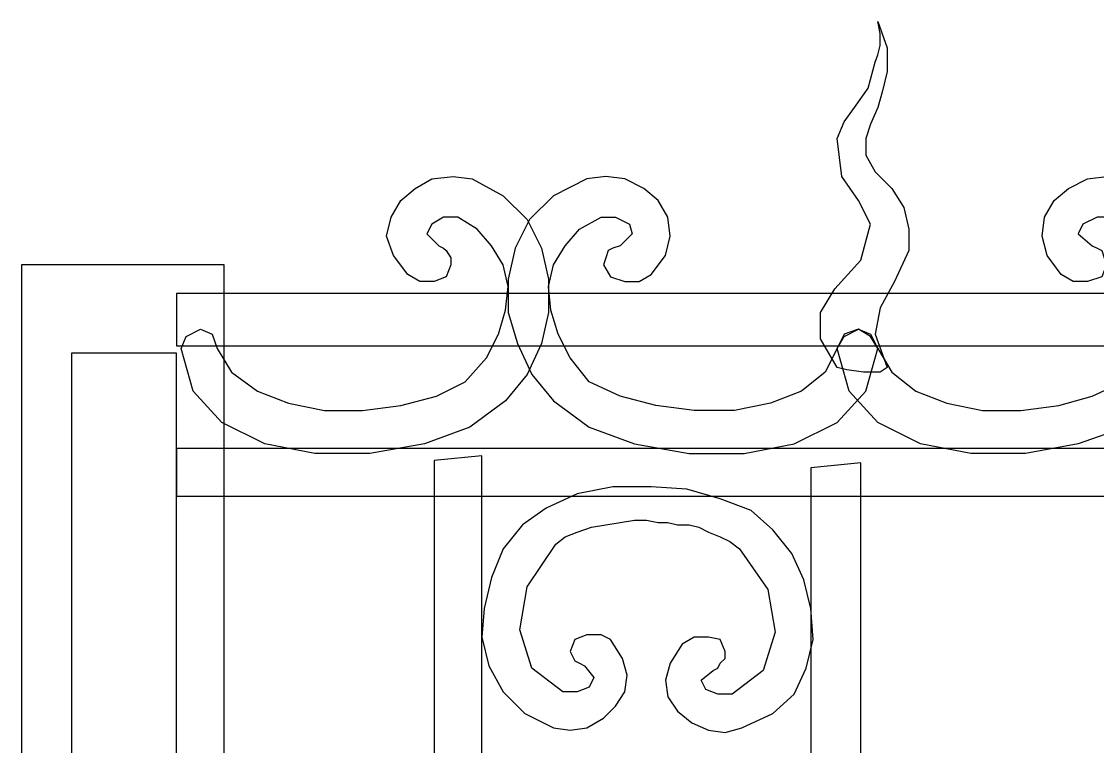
# Model space of a CAD drawing. Header units: centimetres. Extents: x -55 to 55, y -47 to 50.
# Drawn here: x -54.07 to -21.29, y 28.15 to 50.22 of the extents above; entities that cross this region are included whole.
import ezdxf

# ---------------------------------------------------------------- set-up
doc = ezdxf.new("R2010")
doc.units = ezdxf.units.CM
doc.header["$MEASUREMENT"] = 0
doc.layers.add('layer 1', color=7, linetype='Continuous')

msp = doc.modelspace()

# ---------------------------------------------------------------- linework, layer by layer
at = {"layer": 'layer 1', "color": 108}
for points, knots in [([(-27.0411, 43.25055), (-27.0411, 43.25055), (-27.0411, 43.9044), (-27.0411, 43.9044), (-27.0411, 43.9044), (-27.0411, 43.9044), (-27.1864, 44.55825), (-27.1864, 44.55825), (-27.1864, 44.55825), (-27.1864, 44.55825), (-27.54965, 45.13945), (-27.54965, 45.13945), (-27.54965, 45.13945), (-27.54965, 45.13945), (-28.0582, 45.648), (-28.0582, 45.648), (-28.0582, 45.648), (-28.0582, 45.648), (-28.3488, 46.15655), (-28.3488, 46.15655), (-28.3488, 46.15655), (-28.3488, 46.15655), (-28.3488, 46.6651), (-28.3488, 46.6651), (-28.3488, 46.6651), (-28.3488, 46.6651), (-28.2035, 47.101), (-28.2035, 47.101), (-28.2035, 47.101), (-28.2035, 47.101), (-27.98555, 47.60955), (-27.98555, 47.60955), (-27.98555, 47.60955), (-27.98555, 47.60955), (-27.84025, 48.1181), (-27.84025, 48.1181), (-27.84025, 48.1181), (-27.84025, 48.1181), (-27.69495, 48.6993), (-27.69495, 48.6993), (-27.69495, 48.6993), (-27.69495, 48.6993), (-27.69495, 49.4258), (-27.69495, 49.4258), (-27.69495, 49.4258), (-27.69495, 49.4258), (-27.98555, 50.22495), (-27.98555, 50.22495), (-27.98555, 50.22495), (-27.98555, 50.22495), (-27.9129, 49.8617), (-27.9129, 49.8617), (-27.9129, 49.8617), (-27.9129, 49.8617), (-27.9129, 49.49845), (-27.9129, 49.49845), (-27.9129, 49.49845), (-27.9129, 49.49845), (-27.98555, 49.20785), (-27.98555, 49.20785), (-27.98555, 49.20785), (-27.98555, 49.20785), (-28.0582, 48.9899), (-28.0582, 48.9899), (-28.0582, 48.9899), (-28.0582, 48.9899), (-28.27615, 48.19075), (-28.27615, 48.19075), (-28.27615, 48.19075), (-28.27615, 48.19075), (-28.6394, 47.6822), (-28.6394, 47.6822), (-28.6394, 47.6822), (-28.6394, 47.6822), (-29.00265, 47.17365), (-29.00265, 47.17365), (-29.00265, 47.17365), (-29.00265, 47.17365), (-29.2206, 46.6651), (-29.2206, 46.6651), (-29.2206, 46.6651), (-29.2206, 46.6651), (-29.0753, 45.5027), (-29.0753, 45.5027), (-29.0753, 45.5027), (-29.0753, 45.5027), (-28.56675, 44.7762), (-28.56675, 44.7762), (-28.56675, 44.7762), (-28.56675, 44.7762), (-28.2035, 44.0497), (-28.2035, 44.0497), (-28.2035, 44.0497), (-28.2035, 44.0497), (-28.4941, 42.95995), (-28.4941, 42.95995), (-28.4941, 42.95995), (-28.4941, 42.95995), (-29.29325, 42.08815), (-29.29325, 42.08815), (-29.29325, 42.08815), (-29.29325, 42.08815), (-29.72915, 41.36165), (-29.72915, 41.36165), (-29.72915, 41.36165), (-29.72915, 41.36165), (-29.72915, 40.5625), (-29.72915, 40.5625), (-29.72915, 40.5625), (-29.72915, 40.5625), (-29.2206, 39.6907), (-29.2206, 39.6907), (-29.2206, 39.6907), (-29.2206, 39.6907), (-28.93, 39.61805), (-28.93, 39.61805), (-28.93, 39.61805), (-28.93, 39.61805), (-28.42145, 39.5454), (-28.42145, 39.5454), (-28.42145, 39.5454), (-28.42145, 39.5454), (-27.9129, 39.5454), (-27.9129, 39.5454), (-27.9129, 39.5454), (-27.9129, 39.5454), (-27.69495, 39.6907), (-27.69495, 39.6907), (-27.69495, 39.6907), (-27.69495, 39.6907), (-28.0582, 40.7078), (-28.0582, 40.7078), (-28.0582, 40.7078), (-28.0582, 40.7078), (-27.9129, 41.50695), (-27.9129, 41.50695), (-27.9129, 41.50695), (-27.9129, 41.50695), (-27.477, 42.3061), (-27.477, 42.3061), (-27.477, 42.3061), (-27.477, 42.3061), (-27.0411, 43.25055), (-27.0411, 43.25055)], [0, 0, 0, 0, 0.02777778, 0.02777778, 0.02777778, 0.02777778, 0.05555556, 0.05555556, 0.05555556, 0.05555556, 0.08333333, 0.08333333, 0.08333333, 0.08333333, 0.11111111, 0.11111111, 0.11111111, 0.11111111, 0.13888889, 0.13888889, 0.13888889, 0.13888889, 0.16666667, 0.16666667, 0.16666667, 0.16666667, 0.19444444, 0.19444444, 0.19444444, 0.19444444, 0.22222222, 0.22222222, 0.22222222, 0.22222222, 0.25, 0.25, 0.25, 0.25, 0.27777778, 0.27777778, 0.27777778, 0.27777778, 0.30555556, 0.30555556, 0.30555556, 0.30555556, 0.33333333, 0.33333333, 0.33333333, 0.33333333, 0.36111111, 0.36111111, 0.36111111, 0.36111111, 0.38888889, 0.38888889, 0.38888889, 0.38888889, 0.41666667, 0.41666667, 0.41666667, 0.41666667, 0.44444444, 0.44444444, 0.44444444, 0.44444444, 0.47222222, 0.47222222, 0.47222222, 0.47222222, 0.5, 0.5, 0.5, 0.5, 0.52777778, 0.52777778, 0.52777778, 0.52777778, 0.55555556, 0.55555556, 0.55555556, 0.55555556, 0.58333333, 0.58333333, 0.58333333, 0.58333333, 0.61111111, 0.61111111, 0.61111111, 0.61111111, 0.63888889, 0.63888889, 0.63888889, 0.63888889, 0.66666667, 0.66666667, 0.66666667, 0.66666667, 0.69444444, 0.69444444, 0.69444444, 0.69444444, 0.72222222, 0.72222222, 0.72222222, 0.72222222, 0.75, 0.75, 0.75, 0.75, 0.77777778, 0.77777778, 0.77777778, 0.77777778, 0.80555556, 0.80555556, 0.80555556, 0.80555556, 0.83333333, 0.83333333, 0.83333333, 0.83333333, 0.86111111, 0.86111111, 0.86111111, 0.86111111, 0.88888889, 0.88888889, 0.88888889, 0.88888889, 0.91666667, 0.91666667, 0.91666667, 0.91666667, 0.94444444, 0.94444444, 0.94444444, 0.94444444, 0.97222222, 0.97222222, 0.97222222, 0.97222222, 1, 1, 1, 1]), ([(-41.35316, 43.39585), (-41.35316, 43.39585), (-41.71641, 43.7591), (-41.71641, 43.7591), (-41.71641, 43.7591), (-41.71641, 43.7591), (-41.57111, 44.0497), (-41.57111, 44.0497), (-41.57111, 44.0497), (-41.57111, 44.0497), (-41.20786, 44.26765), (-41.20786, 44.26765), (-41.20786, 44.26765), (-41.20786, 44.26765), (-40.77196, 44.26765), (-40.77196, 44.26765), (-40.77196, 44.26765), (-40.77196, 44.26765), (-40.19076, 43.9044), (-40.19076, 43.9044), (-40.19076, 43.9044), (-40.19076, 43.9044), (-39.75486, 43.39585), (-39.75486, 43.39585), (-39.75486, 43.39585), (-39.75486, 43.39585), (-39.39161, 42.81465), (-39.39161, 42.81465), (-39.39161, 42.81465), (-39.39161, 42.81465), (-39.24631, 42.1608), (-39.24631, 42.1608), (-39.24631, 42.1608), (-39.24631, 42.1608), (-39.31896, 41.4343), (-39.31896, 41.4343), (-39.31896, 41.4343), (-39.31896, 41.4343), (-39.53691, 40.7078), (-39.53691, 40.7078), (-39.53691, 40.7078), (-39.53691, 40.7078), (-39.90016, 39.9813), (-39.90016, 39.9813), (-39.90016, 39.9813), (-39.90016, 39.9813), (-40.55401, 39.2548), (-40.55401, 39.2548), (-40.55401, 39.2548), (-40.55401, 39.2548), (-41.42581, 38.8189), (-41.42581, 38.8189), (-41.42581, 38.8189), (-41.42581, 38.8189), (-42.51556, 38.5283), (-42.51556, 38.5283), (-42.51556, 38.5283), (-42.51556, 38.5283), (-43.67796, 38.383), (-43.67796, 38.383), (-43.67796, 38.383), (-43.67796, 38.383), (-44.84036, 38.383), (-44.84036, 38.383), (-44.84036, 38.383), (-44.84036, 38.383), (-45.93011, 38.60095), (-45.93011, 38.60095), (-45.93011, 38.60095), (-45.93011, 38.60095), (-46.87456, 38.9642), (-46.87456, 38.9642), (-46.87456, 38.9642), (-46.87456, 38.9642), (-47.67371, 39.5454), (-47.67371, 39.5454), (-47.67371, 39.5454), (-47.67371, 39.5454), (-48.10961, 40.2719), (-48.10961, 40.2719), (-48.10961, 40.2719), (-48.10961, 40.2719), (-48.25491, 40.7078), (-48.25491, 40.7078), (-48.25491, 40.7078), (-48.25491, 40.7078), (-48.61816, 40.8531), (-48.61816, 40.8531), (-48.61816, 40.8531), (-48.61816, 40.8531), (-49.05406, 40.63515), (-49.05406, 40.63515), (-49.05406, 40.63515), (-49.05406, 40.63515), (-49.19936, 40.2719), (-49.19936, 40.2719), (-49.19936, 40.2719), (-49.19936, 40.2719), (-48.83611, 38.9642), (-48.83611, 38.9642), (-48.83611, 38.9642), (-48.83611, 38.9642), (-47.96431, 38.01975), (-47.96431, 38.01975), (-47.96431, 38.01975), (-47.96431, 38.01975), (-46.65661, 37.3659), (-46.65661, 37.3659), (-46.65661, 37.3659), (-46.65661, 37.3659), (-45.13096, 37.0753), (-45.13096, 37.0753), (-45.13096, 37.0753), (-45.13096, 37.0753), (-43.46001, 37.0753), (-43.46001, 37.0753), (-43.46001, 37.0753), (-43.46001, 37.0753), (-41.78906, 37.3659), (-41.78906, 37.3659), (-41.78906, 37.3659), (-41.78906, 37.3659), (-40.40871, 37.87445), (-40.40871, 37.87445), (-40.40871, 37.87445), (-40.40871, 37.87445), (-39.31896, 38.6736), (-39.31896, 38.6736), (-39.31896, 38.6736), (-39.31896, 38.6736), (-38.66511, 39.47275), (-38.66511, 39.47275), (-38.66511, 39.47275), (-38.66511, 39.47275), (-38.22921, 40.4172), (-38.22921, 40.4172), (-38.22921, 40.4172), (-38.22921, 40.4172), (-38.01126, 41.36165), (-38.01126, 41.36165), (-38.01126, 41.36165), (-38.01126, 41.36165), (-38.01126, 42.37875), (-38.01126, 42.37875), (-38.01126, 42.37875), (-38.01126, 42.37875), (-38.22921, 43.3232), (-38.22921, 43.3232), (-38.22921, 43.3232), (-38.22921, 43.3232), (-38.66511, 44.195), (-38.66511, 44.195), (-38.66511, 44.195), (-38.66511, 44.195), (-39.39161, 44.9215), (-39.39161, 44.9215), (-39.39161, 44.9215), (-39.39161, 44.9215), (-40.33606, 45.43005), (-40.33606, 45.43005), (-40.33606, 45.43005), (-40.33606, 45.43005), (-40.91726, 45.5027), (-40.91726, 45.5027), (-40.91726, 45.5027), (-40.91726, 45.5027), (-41.57111, 45.43005), (-41.57111, 45.43005), (-41.57111, 45.43005), (-41.57111, 45.43005), (-42.07966, 45.13945), (-42.07966, 45.13945), (-42.07966, 45.13945), (-42.07966, 45.13945), (-42.51556, 44.7762), (-42.51556, 44.7762), (-42.51556, 44.7762), (-42.51556, 44.7762), (-42.80616, 44.26765), (-42.80616, 44.26765), (-42.80616, 44.26765), (-42.80616, 44.26765), (-42.95146, 43.68645), (-42.95146, 43.68645), (-42.95146, 43.68645), (-42.95146, 43.68645), (-42.73351, 43.10525), (-42.73351, 43.10525), (-42.73351, 43.10525), (-42.73351, 43.10525), (-42.29761, 42.52405), (-42.29761, 42.52405), (-42.29761, 42.52405), (-42.29761, 42.52405), (-41.93436, 42.3061), (-41.93436, 42.3061), (-41.93436, 42.3061), (-41.93436, 42.3061), (-41.49846, 42.3061), (-41.49846, 42.3061), (-41.49846, 42.3061), (-41.49846, 42.3061), (-41.13521, 42.4514), (-41.13521, 42.4514), (-41.13521, 42.4514), (-41.13521, 42.4514), (-40.98991, 42.81465), (-40.98991, 42.81465), (-40.98991, 42.81465), (-40.98991, 42.81465), (-40.98991, 43.0326), (-40.98991, 43.0326), (-40.98991, 43.0326), (-40.98991, 43.0326), (-41.13521, 43.25055), (-41.13521, 43.25055), (-41.13521, 43.25055), (-41.13521, 43.25055), (-41.20786, 43.3232), (-41.20786, 43.3232), (-41.20786, 43.3232), (-41.20786, 43.3232), (-41.35316, 43.39585), (-41.35316, 43.39585)], [0, 0, 0, 0, 0.01785714, 0.01785714, 0.01785714, 0.01785714, 0.03571429, 0.03571429, 0.03571429, 0.03571429, 0.05357143, 0.05357143, 0.05357143, 0.05357143, 0.07142857, 0.07142857, 0.07142857, 0.07142857, 0.08928571, 0.08928571, 0.08928571, 0.08928571, 0.10714286, 0.10714286, 0.10714286, 0.10714286, 0.125, 0.125, 0.125, 0.125, 0.14285714, 0.14285714, 0.14285714, 0.14285714, 0.16071429, 0.16071429, 0.16071429, 0.16071429, 0.17857143, 0.17857143, 0.17857143, 0.17857143, 0.19642857, 0.19642857, 0.19642857, 0.19642857, 0.21428571, 0.21428571, 0.21428571, 0.21428571, 0.23214286, 0.23214286, 0.23214286, 0.23214286, 0.25, 0.25, 0.25, 0.25, 0.26785714, 0.26785714, 0.26785714, 0.26785714, 0.28571429, 0.28571429, 0.28571429, 0.28571429, 0.30357143, 0.30357143, 0.30357143, 0.30357143, 0.32142857, 0.32142857, 0.32142857, 0.32142857, 0.33928571, 0.33928571, 0.33928571, 0.33928571, 0.35714286, 0.35714286, 0.35714286, 0.35714286, 0.375, 0.375, 0.375, 0.375, 0.39285714, 0.39285714, 0.39285714, 0.39285714, 0.41071429, 0.41071429, 0.41071429, 0.41071429, 0.42857143, 0.42857143, 0.42857143, 0.42857143, 0.44642857, 0.44642857, 0.44642857, 0.44642857, 0.46428571, 0.46428571, 0.46428571, 0.46428571, 0.48214286, 0.48214286, 0.48214286, 0.48214286, 0.5, 0.5, 0.5, 0.5, 0.51785714, 0.51785714, 0.51785714, 0.51785714, 0.53571429, 0.53571429, 0.53571429, 0.53571429, 0.55357143, 0.55357143, 0.55357143, 0.55357143, 0.57142857, 0.57142857, 0.57142857, 0.57142857, 0.58928571, 0.58928571, 0.58928571, 0.58928571, 0.60714286, 0.60714286, 0.60714286, 0.60714286, 0.625, 0.625, 0.625, 0.625, 0.64285714, 0.64285714, 0.64285714, 0.64285714, 0.66071429, 0.66071429, 0.66071429, 0.66071429, 0.67857143, 0.67857143, 0.67857143, 0.67857143, 0.69642857, 0.69642857, 0.69642857, 0.69642857, 0.71428571, 0.71428571, 0.71428571, 0.71428571, 0.73214286, 0.73214286, 0.73214286, 0.73214286, 0.75, 0.75, 0.75, 0.75, 0.76785714, 0.76785714, 0.76785714, 0.76785714, 0.78571429, 0.78571429, 0.78571429, 0.78571429, 0.80357143, 0.80357143, 0.80357143, 0.80357143, 0.82142857, 0.82142857, 0.82142857, 0.82142857, 0.83928571, 0.83928571, 0.83928571, 0.83928571, 0.85714286, 0.85714286, 0.85714286, 0.85714286, 0.875, 0.875, 0.875, 0.875, 0.89285714, 0.89285714, 0.89285714, 0.89285714, 0.91071429, 0.91071429, 0.91071429, 0.91071429, 0.92857143, 0.92857143, 0.92857143, 0.92857143, 0.94642857, 0.94642857, 0.94642857, 0.94642857, 0.96428571, 0.96428571, 0.96428571, 0.96428571, 0.98214286, 0.98214286, 0.98214286, 0.98214286, 1, 1, 1, 1]), ([(-35.83175, 43.39585), (-35.83175, 43.39585), (-35.4685, 43.7591), (-35.4685, 43.7591), (-35.4685, 43.7591), (-35.4685, 43.7591), (-35.54115, 44.0497), (-35.54115, 44.0497), (-35.54115, 44.0497), (-35.54115, 44.0497), (-35.97705, 44.26765), (-35.97705, 44.26765), (-35.97705, 44.26765), (-35.97705, 44.26765), (-36.41295, 44.26765), (-36.41295, 44.26765), (-36.41295, 44.26765), (-36.41295, 44.26765), (-37.0668, 43.9044), (-37.0668, 43.9044), (-37.0668, 43.9044), (-37.0668, 43.9044), (-37.5027, 43.39585), (-37.5027, 43.39585), (-37.5027, 43.39585), (-37.5027, 43.39585), (-37.86596, 42.81465), (-37.86596, 42.81465), (-37.86596, 42.81465), (-37.86596, 42.81465), (-38.01126, 42.1608), (-38.01126, 42.1608), (-38.01126, 42.1608), (-38.01126, 42.1608), (-37.93861, 41.4343), (-37.93861, 41.4343), (-37.93861, 41.4343), (-37.93861, 41.4343), (-37.72066, 40.7078), (-37.72066, 40.7078), (-37.72066, 40.7078), (-37.72066, 40.7078), (-37.3574, 39.9813), (-37.3574, 39.9813), (-37.3574, 39.9813), (-37.3574, 39.9813), (-36.7762, 39.2548), (-36.7762, 39.2548), (-36.7762, 39.2548), (-36.7762, 39.2548), (-35.83175, 38.8189), (-35.83175, 38.8189), (-35.83175, 38.8189), (-35.83175, 38.8189), (-34.742, 38.5283), (-34.742, 38.5283), (-34.742, 38.5283), (-34.742, 38.5283), (-33.5796, 38.383), (-33.5796, 38.383), (-33.5796, 38.383), (-33.5796, 38.383), (-32.34455, 38.383), (-32.34455, 38.383), (-32.34455, 38.383), (-32.34455, 38.383), (-31.2548, 38.60095), (-31.2548, 38.60095), (-31.2548, 38.60095), (-31.2548, 38.60095), (-30.31035, 38.9642), (-30.31035, 38.9642), (-30.31035, 38.9642), (-30.31035, 38.9642), (-29.58385, 39.5454), (-29.58385, 39.5454), (-29.58385, 39.5454), (-29.58385, 39.5454), (-29.2206, 40.2719), (-29.2206, 40.2719), (-29.2206, 40.2719), (-29.2206, 40.2719), (-29.00265, 40.7078), (-29.00265, 40.7078), (-29.00265, 40.7078), (-29.00265, 40.7078), (-28.56675, 40.8531), (-28.56675, 40.8531), (-28.56675, 40.8531), (-28.56675, 40.8531), (-28.2035, 40.63515), (-28.2035, 40.63515), (-28.2035, 40.63515), (-28.2035, 40.63515), (-27.98555, 40.2719), (-27.98555, 40.2719), (-27.98555, 40.2719), (-27.98555, 40.2719), (-28.3488, 38.9642), (-28.3488, 38.9642), (-28.3488, 38.9642), (-28.3488, 38.9642), (-29.2206, 38.01975), (-29.2206, 38.01975), (-29.2206, 38.01975), (-29.2206, 38.01975), (-30.5283, 37.3659), (-30.5283, 37.3659), (-30.5283, 37.3659), (-30.5283, 37.3659), (-32.05395, 37.0753), (-32.05395, 37.0753), (-32.05395, 37.0753), (-32.05395, 37.0753), (-33.7249, 37.0753), (-33.7249, 37.0753), (-33.7249, 37.0753), (-33.7249, 37.0753), (-35.39585, 37.3659), (-35.39585, 37.3659), (-35.39585, 37.3659), (-35.39585, 37.3659), (-36.7762, 37.87445), (-36.7762, 37.87445), (-36.7762, 37.87445), (-36.7762, 37.87445), (-37.86596, 38.6736), (-37.86596, 38.6736), (-37.86596, 38.6736), (-37.86596, 38.6736), (-38.51981, 39.47275), (-38.51981, 39.47275), (-38.51981, 39.47275), (-38.51981, 39.47275), (-38.95571, 40.4172), (-38.95571, 40.4172), (-38.95571, 40.4172), (-38.95571, 40.4172), (-39.24631, 41.36165), (-39.24631, 41.36165), (-39.24631, 41.36165), (-39.24631, 41.36165), (-39.24631, 42.37875), (-39.24631, 42.37875), (-39.24631, 42.37875), (-39.24631, 42.37875), (-39.02836, 43.3232), (-39.02836, 43.3232), (-39.02836, 43.3232), (-39.02836, 43.3232), (-38.59246, 44.195), (-38.59246, 44.195), (-38.59246, 44.195), (-38.59246, 44.195), (-37.86596, 44.9215), (-37.86596, 44.9215), (-37.86596, 44.9215), (-37.86596, 44.9215), (-36.84885, 45.43005), (-36.84885, 45.43005), (-36.84885, 45.43005), (-36.84885, 45.43005), (-36.26765, 45.5027), (-36.26765, 45.5027), (-36.26765, 45.5027), (-36.26765, 45.5027), (-35.68645, 45.43005), (-35.68645, 45.43005), (-35.68645, 45.43005), (-35.68645, 45.43005), (-35.10525, 45.13945), (-35.10525, 45.13945), (-35.10525, 45.13945), (-35.10525, 45.13945), (-34.66935, 44.7762), (-34.66935, 44.7762), (-34.66935, 44.7762), (-34.66935, 44.7762), (-34.37875, 44.26765), (-34.37875, 44.26765), (-34.37875, 44.26765), (-34.37875, 44.26765), (-34.3061, 43.68645), (-34.3061, 43.68645), (-34.3061, 43.68645), (-34.3061, 43.68645), (-34.4514, 43.10525), (-34.4514, 43.10525), (-34.4514, 43.10525), (-34.4514, 43.10525), (-34.8873, 42.52405), (-34.8873, 42.52405), (-34.8873, 42.52405), (-34.8873, 42.52405), (-35.25055, 42.3061), (-35.25055, 42.3061), (-35.25055, 42.3061), (-35.25055, 42.3061), (-35.68645, 42.3061), (-35.68645, 42.3061), (-35.68645, 42.3061), (-35.68645, 42.3061), (-36.12235, 42.4514), (-36.12235, 42.4514), (-36.12235, 42.4514), (-36.12235, 42.4514), (-36.3403, 42.81465), (-36.3403, 42.81465), (-36.3403, 42.81465), (-36.3403, 42.81465), (-36.26765, 43.0326), (-36.26765, 43.0326), (-36.26765, 43.0326), (-36.26765, 43.0326), (-36.195, 43.25055), (-36.195, 43.25055), (-36.195, 43.25055), (-36.195, 43.25055), (-36.0497, 43.3232), (-36.0497, 43.3232), (-36.0497, 43.3232), (-36.0497, 43.3232), (-35.83175, 43.39585), (-35.83175, 43.39585)], [0, 0, 0, 0, 0.01785714, 0.01785714, 0.01785714, 0.01785714, 0.03571429, 0.03571429, 0.03571429, 0.03571429, 0.05357143, 0.05357143, 0.05357143, 0.05357143, 0.07142857, 0.07142857, 0.07142857, 0.07142857, 0.08928571, 0.08928571, 0.08928571, 0.08928571, 0.10714286, 0.10714286, 0.10714286, 0.10714286, 0.125, 0.125, 0.125, 0.125, 0.14285714, 0.14285714, 0.14285714, 0.14285714, 0.16071429, 0.16071429, 0.16071429, 0.16071429, 0.17857143, 0.17857143, 0.17857143, 0.17857143, 0.19642857, 0.19642857, 0.19642857, 0.19642857, 0.21428571, 0.21428571, 0.21428571, 0.21428571, 0.23214286, 0.23214286, 0.23214286, 0.23214286, 0.25, 0.25, 0.25, 0.25, 0.26785714, 0.26785714, 0.26785714, 0.26785714, 0.28571429, 0.28571429, 0.28571429, 0.28571429, 0.30357143, 0.30357143, 0.30357143, 0.30357143, 0.32142857, 0.32142857, 0.32142857, 0.32142857, 0.33928571, 0.33928571, 0.33928571, 0.33928571, 0.35714286, 0.35714286, 0.35714286, 0.35714286, 0.375, 0.375, 0.375, 0.375, 0.39285714, 0.39285714, 0.39285714, 0.39285714, 0.41071429, 0.41071429, 0.41071429, 0.41071429, 0.42857143, 0.42857143, 0.42857143, 0.42857143, 0.44642857, 0.44642857, 0.44642857, 0.44642857, 0.46428571, 0.46428571, 0.46428571, 0.46428571, 0.48214286, 0.48214286, 0.48214286, 0.48214286, 0.5, 0.5, 0.5, 0.5, 0.51785714, 0.51785714, 0.51785714, 0.51785714, 0.53571429, 0.53571429, 0.53571429, 0.53571429, 0.55357143, 0.55357143, 0.55357143, 0.55357143, 0.57142857, 0.57142857, 0.57142857, 0.57142857, 0.58928571, 0.58928571, 0.58928571, 0.58928571, 0.60714286, 0.60714286, 0.60714286, 0.60714286, 0.625, 0.625, 0.625, 0.625, 0.64285714, 0.64285714, 0.64285714, 0.64285714, 0.66071429, 0.66071429, 0.66071429, 0.66071429, 0.67857143, 0.67857143, 0.67857143, 0.67857143, 0.69642857, 0.69642857, 0.69642857, 0.69642857, 0.71428571, 0.71428571, 0.71428571, 0.71428571, 0.73214286, 0.73214286, 0.73214286, 0.73214286, 0.75, 0.75, 0.75, 0.75, 0.76785714, 0.76785714, 0.76785714, 0.76785714, 0.78571429, 0.78571429, 0.78571429, 0.78571429, 0.80357143, 0.80357143, 0.80357143, 0.80357143, 0.82142857, 0.82142857, 0.82142857, 0.82142857, 0.83928571, 0.83928571, 0.83928571, 0.83928571, 0.85714286, 0.85714286, 0.85714286, 0.85714286, 0.875, 0.875, 0.875, 0.875, 0.89285714, 0.89285714, 0.89285714, 0.89285714, 0.91071429, 0.91071429, 0.91071429, 0.91071429, 0.92857143, 0.92857143, 0.92857143, 0.92857143, 0.94642857, 0.94642857, 0.94642857, 0.94642857, 0.96428571, 0.96428571, 0.96428571, 0.96428571, 0.98214286, 0.98214286, 0.98214286, 0.98214286, 1, 1, 1, 1]), ([(-21.44705, 43.39585), (-21.44705, 43.39585), (-21.88295, 43.7591), (-21.88295, 43.7591), (-21.88295, 43.7591), (-21.88295, 43.7591), (-21.73765, 44.0497), (-21.73765, 44.0497), (-21.73765, 44.0497), (-21.73765, 44.0497), (-21.30175, 44.26765), (-21.30175, 44.26765), (-21.30175, 44.26765), (-21.30175, 44.26765), (-20.7932, 44.26765), (-20.7932, 44.26765), (-20.7932, 44.26765), (-20.7932, 44.26765), (-19.7761, 43.39585), (-19.7761, 43.39585), (-19.7761, 43.39585), (-19.7761, 43.39585), (-19.3402, 42.1608), (-19.3402, 42.1608), (-19.3402, 42.1608), (-19.3402, 42.1608), (-19.55815, 40.7078), (-19.55815, 40.7078), (-19.55815, 40.7078), (-19.55815, 40.7078), (-20.5026, 39.2548), (-20.5026, 39.2548), (-20.5026, 39.2548), (-20.5026, 39.2548), (-21.44705, 38.8189), (-21.44705, 38.8189), (-21.44705, 38.8189), (-21.44705, 38.8189), (-22.46415, 38.5283), (-22.46415, 38.5283), (-22.46415, 38.5283), (-22.46415, 38.5283), (-23.62655, 38.383), (-23.62655, 38.383), (-23.62655, 38.383), (-23.62655, 38.383), (-24.78895, 38.383), (-24.78895, 38.383), (-24.78895, 38.383), (-24.78895, 38.383), (-25.8787, 38.60095), (-25.8787, 38.60095), (-25.8787, 38.60095), (-25.8787, 38.60095), (-26.82315, 38.9642), (-26.82315, 38.9642), (-26.82315, 38.9642), (-26.82315, 38.9642), (-27.54965, 39.5454), (-27.54965, 39.5454), (-27.54965, 39.5454), (-27.54965, 39.5454), (-27.98555, 40.2719), (-27.98555, 40.2719), (-27.98555, 40.2719), (-27.98555, 40.2719), (-28.2035, 40.7078), (-28.2035, 40.7078), (-28.2035, 40.7078), (-28.2035, 40.7078), (-28.56675, 40.8531), (-28.56675, 40.8531), (-28.56675, 40.8531), (-28.56675, 40.8531), (-29.00265, 40.63515), (-29.00265, 40.63515), (-29.00265, 40.63515), (-29.00265, 40.63515), (-29.2206, 40.2719), (-29.2206, 40.2719), (-29.2206, 40.2719), (-29.2206, 40.2719), (-28.85735, 38.9642), (-28.85735, 38.9642), (-28.85735, 38.9642), (-28.85735, 38.9642), (-27.98555, 38.01975), (-27.98555, 38.01975), (-27.98555, 38.01975), (-27.98555, 38.01975), (-26.67785, 37.3659), (-26.67785, 37.3659), (-26.67785, 37.3659), (-26.67785, 37.3659), (-25.1522, 37.0753), (-25.1522, 37.0753), (-25.1522, 37.0753), (-25.1522, 37.0753), (-23.48125, 37.0753), (-23.48125, 37.0753), (-23.48125, 37.0753), (-23.48125, 37.0753), (-21.88295, 37.3659), (-21.88295, 37.3659), (-21.88295, 37.3659), (-21.88295, 37.3659), (-20.42995, 37.87445), (-20.42995, 37.87445), (-20.42995, 37.87445), (-20.42995, 37.87445), (-19.3402, 38.6736), (-19.3402, 38.6736), (-19.3402, 38.6736), (-19.3402, 38.6736), (-18.759, 39.47275), (-18.759, 39.47275), (-18.759, 39.47275), (-18.759, 39.47275), (-18.3231, 40.4172), (-18.3231, 40.4172), (-18.3231, 40.4172), (-18.3231, 40.4172), (-18.0325, 41.36165), (-18.0325, 41.36165), (-18.0325, 41.36165), (-18.0325, 41.36165), (-18.0325, 42.37875), (-18.0325, 42.37875), (-18.0325, 42.37875), (-18.0325, 42.37875), (-18.25045, 43.3232), (-18.25045, 43.3232), (-18.25045, 43.3232), (-18.25045, 43.3232), (-18.68635, 44.195), (-18.68635, 44.195), (-18.68635, 44.195), (-18.68635, 44.195), (-19.41285, 44.9215), (-19.41285, 44.9215), (-19.41285, 44.9215), (-19.41285, 44.9215), (-20.42995, 45.43005), (-20.42995, 45.43005), (-20.42995, 45.43005), (-20.42995, 45.43005), (-21.01115, 45.5027), (-21.01115, 45.5027), (-21.01115, 45.5027), (-21.01115, 45.5027), (-21.59235, 45.43005), (-21.59235, 45.43005), (-21.59235, 45.43005), (-21.59235, 45.43005), (-22.17355, 45.13945), (-22.17355, 45.13945), (-22.17355, 45.13945), (-22.17355, 45.13945), (-22.60945, 44.7762), (-22.60945, 44.7762), (-22.60945, 44.7762), (-22.60945, 44.7762), (-22.90005, 44.26765), (-22.90005, 44.26765), (-22.90005, 44.26765), (-22.90005, 44.26765), (-22.9727, 43.68645), (-22.9727, 43.68645), (-22.9727, 43.68645), (-22.9727, 43.68645), (-22.8274, 43.10525), (-22.8274, 43.10525), (-22.8274, 43.10525), (-22.8274, 43.10525), (-22.3915, 42.52405), (-22.3915, 42.52405), (-22.3915, 42.52405), (-22.3915, 42.52405), (-22.02825, 42.3061), (-22.02825, 42.3061), (-22.02825, 42.3061), (-22.02825, 42.3061), (-21.59235, 42.3061), (-21.59235, 42.3061), (-21.59235, 42.3061), (-21.59235, 42.3061), (-21.15645, 42.4514), (-21.15645, 42.4514), (-21.15645, 42.4514), (-21.15645, 42.4514), (-21.01115, 42.81465), (-21.01115, 42.81465), (-21.01115, 42.81465), (-21.01115, 42.81465), (-21.0838, 43.0326), (-21.0838, 43.0326), (-21.0838, 43.0326), (-21.0838, 43.0326), (-21.15645, 43.25055), (-21.15645, 43.25055), (-21.15645, 43.25055), (-21.15645, 43.25055), (-21.30175, 43.3232), (-21.30175, 43.3232), (-21.30175, 43.3232), (-21.30175, 43.3232), (-21.44705, 43.39585), (-21.44705, 43.39585)], [0, 0, 0, 0, 0.01923077, 0.01923077, 0.01923077, 0.01923077, 0.03846154, 0.03846154, 0.03846154, 0.03846154, 0.05769231, 0.05769231, 0.05769231, 0.05769231, 0.07692308, 0.07692308, 0.07692308, 0.07692308, 0.09615385, 0.09615385, 0.09615385, 0.09615385, 0.11538462, 0.11538462, 0.11538462, 0.11538462, 0.13461538, 0.13461538, 0.13461538, 0.13461538, 0.15384615, 0.15384615, 0.15384615, 0.15384615, 0.17307692, 0.17307692, 0.17307692, 0.17307692, 0.19230769, 0.19230769, 0.19230769, 0.19230769, 0.21153846, 0.21153846, 0.21153846, 0.21153846, 0.23076923, 0.23076923, 0.23076923, 0.23076923, 0.25, 0.25, 0.25, 0.25, 0.26923077, 0.26923077, 0.26923077, 0.26923077, 0.28846154, 0.28846154, 0.28846154, 0.28846154, 0.30769231, 0.30769231, 0.30769231, 0.30769231, 0.32692308, 0.32692308, 0.32692308, 0.32692308, 0.34615385, 0.34615385, 0.34615385, 0.34615385, 0.36538462, 0.36538462, 0.36538462, 0.36538462, 0.38461538, 0.38461538, 0.38461538, 0.38461538, 0.40384615, 0.40384615, 0.40384615, 0.40384615, 0.42307692, 0.42307692, 0.42307692, 0.42307692, 0.44230769, 0.44230769, 0.44230769, 0.44230769, 0.46153846, 0.46153846, 0.46153846, 0.46153846, 0.48076923, 0.48076923, 0.48076923, 0.48076923, 0.5, 0.5, 0.5, 0.5, 0.51923077, 0.51923077, 0.51923077, 0.51923077, 0.53846154, 0.53846154, 0.53846154, 0.53846154, 0.55769231, 0.55769231, 0.55769231, 0.55769231, 0.57692308, 0.57692308, 0.57692308, 0.57692308, 0.59615385, 0.59615385, 0.59615385, 0.59615385, 0.61538462, 0.61538462, 0.61538462, 0.61538462, 0.63461538, 0.63461538, 0.63461538, 0.63461538, 0.65384615, 0.65384615, 0.65384615, 0.65384615, 0.67307692, 0.67307692, 0.67307692, 0.67307692, 0.69230769, 0.69230769, 0.69230769, 0.69230769, 0.71153846, 0.71153846, 0.71153846, 0.71153846, 0.73076923, 0.73076923, 0.73076923, 0.73076923, 0.75, 0.75, 0.75, 0.75, 0.76923077, 0.76923077, 0.76923077, 0.76923077, 0.78846154, 0.78846154, 0.78846154, 0.78846154, 0.80769231, 0.80769231, 0.80769231, 0.80769231, 0.82692308, 0.82692308, 0.82692308, 0.82692308, 0.84615385, 0.84615385, 0.84615385, 0.84615385, 0.86538462, 0.86538462, 0.86538462, 0.86538462, 0.88461538, 0.88461538, 0.88461538, 0.88461538, 0.90384615, 0.90384615, 0.90384615, 0.90384615, 0.92307692, 0.92307692, 0.92307692, 0.92307692, 0.94230769, 0.94230769, 0.94230769, 0.94230769, 0.96153846, 0.96153846, 0.96153846, 0.96153846, 0.98076923, 0.98076923, 0.98076923, 0.98076923, 1, 1, 1, 1]), ([(-54.06691, 42.81465), (-54.06691, 42.81465), (-47.89166, 42.81465), (-47.89166, 42.81465), (-47.89166, 42.81465), (-47.89166, 42.81465), (-47.89166, -42.69443), (-47.89166, -42.69443), (-47.89166, -42.69443), (-47.89166, -42.69443), (-54.06691, -42.69443), (-54.06691, -42.69443), (-54.06691, -42.69443), (-54.06691, -42.69443), (-54.06691, 42.81465), (-54.06691, 42.81465)], [0, 0, 0, 0, 0.25, 0.25, 0.25, 0.25, 0.5, 0.5, 0.5, 0.5, 0.75, 0.75, 0.75, 0.75, 1, 1, 1, 1]), ([(-49.34466, 41.94285), (-49.34466, 41.94285), (48.51492, 41.94285), (48.51492, 41.94285), (48.51492, 41.94285), (48.51492, 41.94285), (48.51492, 40.34455), (48.51492, 40.34455), (48.51492, 40.34455), (48.51492, 40.34455), (-49.34466, 40.34455), (-49.34466, 40.34455), (-49.34466, 40.34455), (-49.34466, 40.34455), (-49.34466, 41.94285), (-49.34466, 41.94285)], [0, 0, 0, 0, 0.25, 0.25, 0.25, 0.25, 0.5, 0.5, 0.5, 0.5, 0.75, 0.75, 0.75, 0.75, 1, 1, 1, 1]), ([(-49.34466, 37.2206), (-49.34466, 37.2206), (48.51492, 37.2206), (48.51492, 37.2206), (48.51492, 37.2206), (48.51492, 37.2206), (48.51492, 35.7676), (48.51492, 35.7676), (48.51492, 35.7676), (48.51492, 35.7676), (-49.34466, 35.7676), (-49.34466, 35.7676), (-49.34466, 35.7676), (-49.34466, 35.7676), (-49.34466, 37.2206), (-49.34466, 37.2206)], [0, 0, 0, 0, 0.25, 0.25, 0.25, 0.25, 0.5, 0.5, 0.5, 0.5, 0.75, 0.75, 0.75, 0.75, 1, 1, 1, 1]), ([(-41.49846, -43.49358), (-41.49846, -43.49358), (-41.49846, 36.85735), (-41.49846, 36.85735), (-41.49846, 36.85735), (-41.49846, 36.85735), (-40.04546, 37.00265), (-40.04546, 37.00265), (-40.04546, 37.00265), (-40.04546, 37.00265), (-40.04546, -43.34828), (-40.04546, -43.34828), (-40.04546, -43.34828), (-40.04546, -43.34828), (-41.49846, -43.49358), (-41.49846, -43.49358)], [0, 0, 0, 0, 0.25, 0.25, 0.25, 0.25, 0.5, 0.5, 0.5, 0.5, 0.75, 0.75, 0.75, 0.75, 1, 1, 1, 1]), ([(-30.01975, -43.49358), (-30.01975, -43.49358), (-30.01975, 36.6394), (-30.01975, 36.6394), (-30.01975, 36.6394), (-30.01975, 36.6394), (-28.4941, 36.7847), (-28.4941, 36.7847), (-28.4941, 36.7847), (-28.4941, 36.7847), (-28.4941, -43.34828), (-28.4941, -43.34828), (-28.4941, -43.34828), (-28.4941, -43.34828), (-30.01975, -43.49358), (-30.01975, -43.49358)], [0, 0, 0, 0, 0.25, 0.25, 0.25, 0.25, 0.5, 0.5, 0.5, 0.5, 0.75, 0.75, 0.75, 0.75, 1, 1, 1, 1]), ([(-31.18215, 34.7505), (-31.18215, 34.7505), (-30.60095, 34.024), (-30.60095, 34.024), (-30.60095, 34.024), (-30.60095, 34.024), (-30.2377, 33.22485), (-30.2377, 33.22485), (-30.2377, 33.22485), (-30.2377, 33.22485), (-30.01975, 32.35305), (-30.01975, 32.35305), (-30.01975, 32.35305), (-30.01975, 32.35305), (-29.9471, 31.4086), (-29.9471, 31.4086), (-29.9471, 31.4086), (-29.9471, 31.4086), (-30.16505, 30.5368), (-30.16505, 30.5368), (-30.16505, 30.5368), (-30.16505, 30.5368), (-30.5283, 29.73765), (-30.5283, 29.73765), (-30.5283, 29.73765), (-30.5283, 29.73765), (-31.18215, 29.15645), (-31.18215, 29.15645), (-31.18215, 29.15645), (-31.18215, 29.15645), (-32.1266, 28.72055), (-32.1266, 28.72055), (-32.1266, 28.72055), (-32.1266, 28.72055), (-32.63515, 28.57525), (-32.63515, 28.57525), (-32.63515, 28.57525), (-32.63515, 28.57525), (-33.1437, 28.6479), (-33.1437, 28.6479), (-33.1437, 28.6479), (-33.1437, 28.6479), (-33.65225, 28.86585), (-33.65225, 28.86585), (-33.65225, 28.86585), (-33.65225, 28.86585), (-34.08815, 29.2291), (-34.08815, 29.2291), (-34.08815, 29.2291), (-34.08815, 29.2291), (-34.37875, 29.665), (-34.37875, 29.665), (-34.37875, 29.665), (-34.37875, 29.665), (-34.4514, 30.17355), (-34.4514, 30.17355), (-34.4514, 30.17355), (-34.4514, 30.17355), (-34.3061, 30.6821), (-34.3061, 30.6821), (-34.3061, 30.6821), (-34.3061, 30.6821), (-33.94285, 31.2633), (-33.94285, 31.2633), (-33.94285, 31.2633), (-33.94285, 31.2633), (-33.5796, 31.48125), (-33.5796, 31.48125), (-33.5796, 31.48125), (-33.5796, 31.48125), (-33.1437, 31.48125), (-33.1437, 31.48125), (-33.1437, 31.48125), (-33.1437, 31.48125), (-32.78045, 31.4086), (-32.78045, 31.4086), (-32.78045, 31.4086), (-32.78045, 31.4086), (-32.63515, 31.04535), (-32.63515, 31.04535), (-32.63515, 31.04535), (-32.63515, 31.04535), (-32.63515, 30.8274), (-32.63515, 30.8274), (-32.63515, 30.8274), (-32.63515, 30.8274), (-32.78045, 30.6821), (-32.78045, 30.6821), (-32.78045, 30.6821), (-32.78045, 30.6821), (-32.8531, 30.5368), (-32.8531, 30.5368), (-32.8531, 30.5368), (-32.8531, 30.5368), (-32.9984, 30.46415), (-32.9984, 30.46415), (-32.9984, 30.46415), (-32.9984, 30.46415), (-33.36165, 30.17355), (-33.36165, 30.17355), (-33.36165, 30.17355), (-33.36165, 30.17355), (-33.21635, 29.88295), (-33.21635, 29.88295), (-33.21635, 29.88295), (-33.21635, 29.88295), (-32.8531, 29.73765), (-32.8531, 29.73765), (-32.8531, 29.73765), (-32.8531, 29.73765), (-32.4172, 29.73765), (-32.4172, 29.73765), (-32.4172, 29.73765), (-32.4172, 29.73765), (-31.47275, 30.46415), (-31.47275, 30.46415), (-31.47275, 30.46415), (-31.47275, 30.46415), (-31.1095, 31.62655), (-31.1095, 31.62655), (-31.1095, 31.62655), (-31.1095, 31.62655), (-31.32745, 32.93425), (-31.32745, 32.93425), (-31.32745, 32.93425), (-31.32745, 32.93425), (-32.19925, 34.1693), (-32.19925, 34.1693), (-32.19925, 34.1693), (-32.19925, 34.1693), (-32.48985, 34.38725), (-32.48985, 34.38725), (-32.48985, 34.38725), (-32.48985, 34.38725), (-32.78045, 34.53255), (-32.78045, 34.53255), (-32.78045, 34.53255), (-32.78045, 34.53255), (-33.1437, 34.67785), (-33.1437, 34.67785), (-33.1437, 34.67785), (-33.1437, 34.67785), (-33.4343, 34.82315), (-33.4343, 34.82315), (-33.4343, 34.82315), (-33.4343, 34.82315), (-33.7249, 34.8958), (-33.7249, 34.8958), (-33.7249, 34.8958), (-33.7249, 34.8958), (-34.08815, 34.8958), (-34.08815, 34.8958), (-34.08815, 34.8958), (-34.08815, 34.8958), (-34.37875, 34.96845), (-34.37875, 34.96845), (-34.37875, 34.96845), (-34.37875, 34.96845), (-34.66935, 34.96845), (-34.66935, 34.96845), (-34.66935, 34.96845), (-34.66935, 34.96845), (-34.66935, 34.96845), (-34.66935, 34.96845), (-34.66935, 34.96845), (-34.66935, 34.96845), (-34.66935, 34.96845), (-34.66935, 34.96845), (-34.66935, 34.96845), (-34.66935, 34.96845), (-34.66935, 34.96845), (-34.66935, 34.96845), (-34.66935, 34.96845), (-34.66935, 34.96845), (-34.66935, 34.96845), (-34.66935, 34.96845), (-34.66935, 34.96845), (-34.66935, 34.96845), (-35.0326, 35.0411), (-35.0326, 35.0411), (-35.0326, 35.0411), (-35.0326, 35.0411), (-35.39585, 35.0411), (-35.39585, 35.0411), (-35.39585, 35.0411), (-35.39585, 35.0411), (-35.83175, 34.96845), (-35.83175, 34.96845), (-35.83175, 34.96845), (-35.83175, 34.96845), (-36.26765, 34.8958), (-36.26765, 34.8958), (-36.26765, 34.8958), (-36.26765, 34.8958), (-36.70355, 34.82315), (-36.70355, 34.82315), (-36.70355, 34.82315), (-36.70355, 34.82315), (-37.13945, 34.67785), (-37.13945, 34.67785), (-37.13945, 34.67785), (-37.13945, 34.67785), (-37.5027, 34.53255), (-37.5027, 34.53255), (-37.5027, 34.53255), (-37.5027, 34.53255), (-37.79331, 34.3146), (-37.79331, 34.3146), (-37.79331, 34.3146), (-37.79331, 34.3146), (-38.66511, 33.0069), (-38.66511, 33.0069), (-38.66511, 33.0069), (-38.66511, 33.0069), (-38.88306, 31.6992), (-38.88306, 31.6992), (-38.88306, 31.6992), (-38.88306, 31.6992), (-38.51981, 30.5368), (-38.51981, 30.5368), (-38.51981, 30.5368), (-38.51981, 30.5368), (-37.57535, 29.8103), (-37.57535, 29.8103), (-37.57535, 29.8103), (-37.57535, 29.8103), (-37.13945, 29.8103), (-37.13945, 29.8103), (-37.13945, 29.8103), (-37.13945, 29.8103), (-36.7762, 29.9556), (-36.7762, 29.9556), (-36.7762, 29.9556), (-36.7762, 29.9556), (-36.6309, 30.2462), (-36.6309, 30.2462), (-36.6309, 30.2462), (-36.6309, 30.2462), (-36.9215, 30.60945), (-36.9215, 30.60945), (-36.9215, 30.60945), (-36.9215, 30.60945), (-37.0668, 30.6821), (-37.0668, 30.6821), (-37.0668, 30.6821), (-37.0668, 30.6821), (-37.2121, 30.75475), (-37.2121, 30.75475), (-37.2121, 30.75475), (-37.2121, 30.75475), (-37.28475, 30.90005), (-37.28475, 30.90005), (-37.28475, 30.90005), (-37.28475, 30.90005), (-37.3574, 31.04535), (-37.3574, 31.04535), (-37.3574, 31.04535), (-37.3574, 31.04535), (-37.2121, 31.4086), (-37.2121, 31.4086), (-37.2121, 31.4086), (-37.2121, 31.4086), (-36.84885, 31.5539), (-36.84885, 31.5539), (-36.84885, 31.5539), (-36.84885, 31.5539), (-36.41295, 31.5539), (-36.41295, 31.5539), (-36.41295, 31.5539), (-36.41295, 31.5539), (-36.12235, 31.4086), (-36.12235, 31.4086), (-36.12235, 31.4086), (-36.12235, 31.4086), (-35.7591, 30.8274), (-35.7591, 30.8274), (-35.7591, 30.8274), (-35.7591, 30.8274), (-35.6138, 30.31885), (-35.6138, 30.31885), (-35.6138, 30.31885), (-35.6138, 30.31885), (-35.68645, 29.8103), (-35.68645, 29.8103), (-35.68645, 29.8103), (-35.68645, 29.8103), (-35.97705, 29.3744), (-35.97705, 29.3744), (-35.97705, 29.3744), (-35.97705, 29.3744), (-36.3403, 29.01115), (-36.3403, 29.01115), (-36.3403, 29.01115), (-36.3403, 29.01115), (-36.84885, 28.72055), (-36.84885, 28.72055), (-36.84885, 28.72055), (-36.84885, 28.72055), (-37.3574, 28.6479), (-37.3574, 28.6479), (-37.3574, 28.6479), (-37.3574, 28.6479), (-37.86596, 28.72055), (-37.86596, 28.72055), (-37.86596, 28.72055), (-37.86596, 28.72055), (-38.73776, 29.15645), (-38.73776, 29.15645), (-38.73776, 29.15645), (-38.73776, 29.15645), (-39.39161, 29.8103), (-39.39161, 29.8103), (-39.39161, 29.8103), (-39.39161, 29.8103), (-39.82751, 30.60945), (-39.82751, 30.60945), (-39.82751, 30.60945), (-39.82751, 30.60945), (-40.04546, 31.48125), (-40.04546, 31.48125), (-40.04546, 31.48125), (-40.04546, 31.48125), (-39.97281, 32.35305), (-39.97281, 32.35305), (-39.97281, 32.35305), (-39.97281, 32.35305), (-39.75486, 33.2975), (-39.75486, 33.2975), (-39.75486, 33.2975), (-39.75486, 33.2975), (-39.39161, 34.1693), (-39.39161, 34.1693), (-39.39161, 34.1693), (-39.39161, 34.1693), (-38.81041, 34.8958), (-38.81041, 34.8958), (-38.81041, 34.8958), (-38.81041, 34.8958), (-38.08391, 35.40435), (-38.08391, 35.40435), (-38.08391, 35.40435), (-38.08391, 35.40435), (-37.13945, 35.84025), (-37.13945, 35.84025), (-37.13945, 35.84025), (-37.13945, 35.84025), (-36.0497, 36.0582), (-36.0497, 36.0582), (-36.0497, 36.0582), (-36.0497, 36.0582), (-34.8873, 36.0582), (-34.8873, 36.0582), (-34.8873, 36.0582), (-34.8873, 36.0582), (-33.79755, 35.98555), (-33.79755, 35.98555), (-33.79755, 35.98555), (-33.79755, 35.98555), (-32.78045, 35.69495), (-32.78045, 35.69495), (-32.78045, 35.69495), (-32.78045, 35.69495), (-31.836, 35.3317), (-31.836, 35.3317), (-31.836, 35.3317), (-31.836, 35.3317), (-31.18215, 34.7505), (-31.18215, 34.7505)], [0, 0, 0, 0, 0.01086957, 0.01086957, 0.01086957, 0.01086957, 0.02173913, 0.02173913, 0.02173913, 0.02173913, 0.0326087, 0.0326087, 0.0326087, 0.0326087, 0.04347826, 0.04347826, 0.04347826, 0.04347826, 0.05434783, 0.05434783, 0.05434783, 0.05434783, 0.06521739, 0.06521739, 0.06521739, 0.06521739, 0.07608696, 0.07608696, 0.07608696, 0.07608696, 0.08695652, 0.08695652, 0.08695652, 0.08695652, 0.09782609, 0.09782609, 0.09782609, 0.09782609, 0.10869565, 0.10869565, 0.10869565, 0.10869565, 0.11956522, 0.11956522, 0.11956522, 0.11956522, 0.13043478, 0.13043478, 0.13043478, 0.13043478, 0.14130435, 0.14130435, 0.14130435, 0.14130435, 0.15217391, 0.15217391, 0.15217391, 0.15217391, 0.16304348, 0.16304348, 0.16304348, 0.16304348, 0.17391304, 0.17391304, 0.17391304, 0.17391304, 0.18478261, 0.18478261, 0.18478261, 0.18478261, 0.19565217, 0.19565217, 0.19565217, 0.19565217, 0.20652174, 0.20652174, 0.20652174, 0.20652174, 0.2173913, 0.2173913, 0.2173913, 0.2173913, 0.22826087, 0.22826087, 0.22826087, 0.22826087, 0.23913043, 0.23913043, 0.23913043, 0.23913043, 0.25, 0.25, 0.25, 0.25, 0.26086957, 0.26086957, 0.26086957, 0.26086957, 0.27173913, 0.27173913, 0.27173913, 0.27173913, 0.2826087, 0.2826087, 0.2826087, 0.2826087, 0.29347826, 0.29347826, 0.29347826, 0.29347826, 0.30434783, 0.30434783, 0.30434783, 0.30434783, 0.31521739, 0.31521739, 0.31521739, 0.31521739, 0.32608696, 0.32608696, 0.32608696, 0.32608696, 0.33695652, 0.33695652, 0.33695652, 0.33695652, 0.34782609, 0.34782609, 0.34782609, 0.34782609, 0.35869565, 0.35869565, 0.35869565, 0.35869565, 0.36956522, 0.36956522, 0.36956522, 0.36956522, 0.38043478, 0.38043478, 0.38043478, 0.38043478, 0.39130435, 0.39130435, 0.39130435, 0.39130435, 0.40217391, 0.40217391, 0.40217391, 0.40217391, 0.41304348, 0.41304348, 0.41304348, 0.41304348, 0.42391304, 0.42391304, 0.42391304, 0.42391304, 0.43478261, 0.43478261, 0.43478261, 0.43478261, 0.44565217, 0.44565217, 0.44565217, 0.44565217, 0.45652174, 0.45652174, 0.45652174, 0.45652174, 0.4673913, 0.4673913, 0.4673913, 0.4673913, 0.47826087, 0.47826087, 0.47826087, 0.47826087, 0.48913043, 0.48913043, 0.48913043, 0.48913043, 0.5, 0.5, 0.5, 0.5, 0.51086957, 0.51086957, 0.51086957, 0.51086957, 0.52173913, 0.52173913, 0.52173913, 0.52173913, 0.5326087, 0.5326087, 0.5326087, 0.5326087, 0.54347826, 0.54347826, 0.54347826, 0.54347826, 0.55434783, 0.55434783, 0.55434783, 0.55434783, 0.56521739, 0.56521739, 0.56521739, 0.56521739, 0.57608696, 0.57608696, 0.57608696, 0.57608696, 0.58695652, 0.58695652, 0.58695652, 0.58695652, 0.59782609, 0.59782609, 0.59782609, 0.59782609, 0.60869565, 0.60869565, 0.60869565, 0.60869565, 0.61956522, 0.61956522, 0.61956522, 0.61956522, 0.63043478, 0.63043478, 0.63043478, 0.63043478, 0.64130435, 0.64130435, 0.64130435, 0.64130435, 0.65217391, 0.65217391, 0.65217391, 0.65217391, 0.66304348, 0.66304348, 0.66304348, 0.66304348, 0.67391304, 0.67391304, 0.67391304, 0.67391304, 0.68478261, 0.68478261, 0.68478261, 0.68478261, 0.69565217, 0.69565217, 0.69565217, 0.69565217, 0.70652174, 0.70652174, 0.70652174, 0.70652174, 0.7173913, 0.7173913, 0.7173913, 0.7173913, 0.72826087, 0.72826087, 0.72826087, 0.72826087, 0.73913043, 0.73913043, 0.73913043, 0.73913043, 0.75, 0.75, 0.75, 0.75, 0.76086957, 0.76086957, 0.76086957, 0.76086957, 0.77173913, 0.77173913, 0.77173913, 0.77173913, 0.7826087, 0.7826087, 0.7826087, 0.7826087, 0.79347826, 0.79347826, 0.79347826, 0.79347826, 0.80434783, 0.80434783, 0.80434783, 0.80434783, 0.81521739, 0.81521739, 0.81521739, 0.81521739, 0.82608696, 0.82608696, 0.82608696, 0.82608696, 0.83695652, 0.83695652, 0.83695652, 0.83695652, 0.84782609, 0.84782609, 0.84782609, 0.84782609, 0.85869565, 0.85869565, 0.85869565, 0.85869565, 0.86956522, 0.86956522, 0.86956522, 0.86956522, 0.88043478, 0.88043478, 0.88043478, 0.88043478, 0.89130435, 0.89130435, 0.89130435, 0.89130435, 0.90217391, 0.90217391, 0.90217391, 0.90217391, 0.91304348, 0.91304348, 0.91304348, 0.91304348, 0.92391304, 0.92391304, 0.92391304, 0.92391304, 0.93478261, 0.93478261, 0.93478261, 0.93478261, 0.94565217, 0.94565217, 0.94565217, 0.94565217, 0.95652174, 0.95652174, 0.95652174, 0.95652174, 0.9673913, 0.9673913, 0.9673913, 0.9673913, 0.97826087, 0.97826087, 0.97826087, 0.97826087, 0.98913043, 0.98913043, 0.98913043, 0.98913043, 1, 1, 1, 1])]:
    msp.add_open_spline(points, degree=3, knots=knots, dxfattribs=at)
at = {"layer": 'layer 1', "color": 127}
msp.add_open_spline([(-52.54126, 40.1266), (-52.54126, 40.1266), (-49.34466, 40.1266), (-49.34466, 40.1266), (-49.34466, 40.1266), (-49.34466, 40.1266), (-49.34466, -39.78842), (-49.34466, -39.78842), (-49.34466, -39.78842), (-49.34466, -39.78842), (-52.54126, -39.78842), (-52.54126, -39.78842), (-52.54126, -39.78842), (-52.54126, -39.78842), (-52.54126, 40.1266), (-52.54126, 40.1266)], degree=3, knots=[0, 0, 0, 0, 0.25, 0.25, 0.25, 0.25, 0.5, 0.5, 0.5, 0.5, 0.75, 0.75, 0.75, 0.75, 1, 1, 1, 1], dxfattribs=at)

doc.saveas('drawing.dxf')
